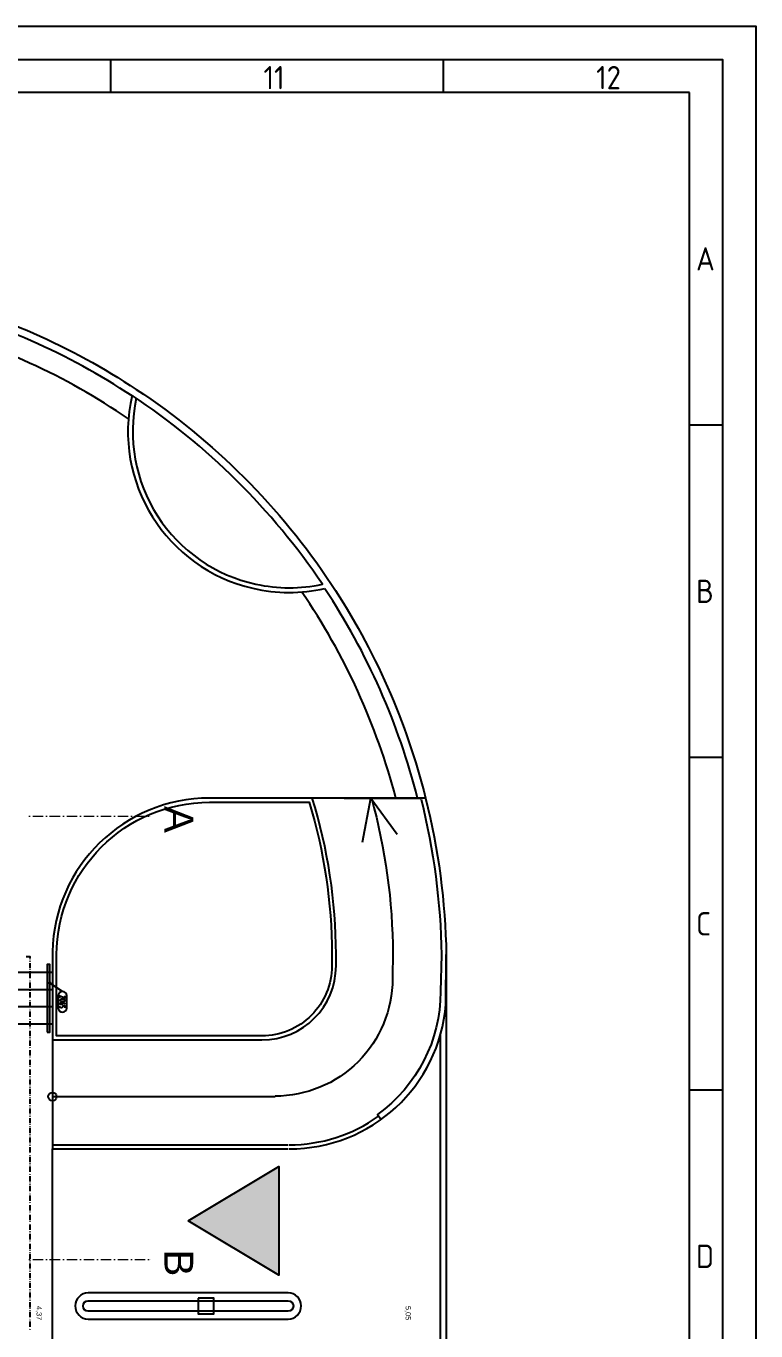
# Model space of a CAD drawing. Header units: millimetres. Extents: x 0 to 594, y 0 to 420.
# Drawn here: x 484.3 to 594, y 223.8 to 420 of the extents above; entities that cross this region are included whole.
import ezdxf

# ---------------------------------------------------------------- set-up
doc = ezdxf.new("R2010")
doc.units = ezdxf.units.MM
doc.header["$LTSCALE"] = 8
for name, color, linetype in [('035', 5, 'Continuous'), ('07', 7, 'Continuous'), ('PDF_CTU', 7, 'Continuous'), ('PDF_Dokresleni nad rovinou rezu', 7, 'Continuous'), ('PDF_Osy hlavni', 7, 'Continuous'), ('PDF_Popis Zamecnicke vyrobky', 7, 'Continuous'), ('PDF_Text', 7, 'Continuous')]:
    doc.layers.add(name, color=color, linetype=linetype)
doc.styles.add('ISO Proportional', font='isocp.shx')
doc.styles.add('PDF Arial', font='arial.ttf')

# ---------------------------------------------------------------- blocks, each defined once
blk = doc.blocks.new('DIN_border_a2')
at = {"layer": '035'}
for p, q in [((497, 415), (497, 410)), ((547, 415), (547, 410)), ((584, 410), (10, 410)), ((584, 10), (584, 410)), ((588.98, 360), (584, 360)), ((588.98, 310), (584, 310)), ((588.98, 260), (584, 260))]:
    blk.add_line(p, q, dxfattribs=at)
blk.add_lwpolyline([(0, 420), (594, 420), (594, 0), (0, 0)], close=True, dxfattribs=at)
at = {"layer": '07'}
blk.add_lwpolyline([(5, 415), (589, 415), (589, 5), (5, 5)], close=True, dxfattribs=at)
at = {"layer": '035', "style": 'ISO Proportional'}
for s, p in [('11', (519.99, 410.5)), ('12', (569.99, 410.5)), ('A', (585, 383.25)), ('B', (585, 333.25)), ('C', (585, 283.25)), ('D', (585, 233.25))]:
    blk.add_text(s, height=3.5, dxfattribs=at).set_placement(p)

msp = doc.modelspace()

# ---------------------------------------------------------------- linework, layer by layer
at = {"layer": 'PDF_CTU', "lineweight": 25}
for points in [[(59.67, 382.65), (435.26, 382.65), (444.52, 382.65, -0.058855), (468.72, 379.53, -0.085043), (500.86, 365.37, -0.100758), (530.2, 336.03, -0.085004), (544.35, 303.91, -0.057282), (547.45, 280.36), (547.38, 272.88), (547.45, 280.36)], [(500.22, 364.38, 0.08434), (468.72, 378.31, 0.059577), (444.51, 381.46)], [(500.22, 364.49, 0.414213), (518.38, 335.45, 0.112595), (529.19, 335.42)], [(500.86, 364.03, 0.414216), (518.83, 336.08, 0.107382), (528.83, 336.07, 0.098837), (500.24, 364.44)], [(544.27, 303.91), (528.03, 303.91), (511.87, 303.91, 0.407941), (488.25, 280.79)], [(530.25, 278.67, -0.414214), (519.74, 268.16), (488.88, 268.16), (488.88, 280.35, -0.413297), (511.87, 303.28), (526.85, 303.28, -0.072776), (530.26, 280.44), (530.25, 278.67)], [(536.2, 303.91, -0.066831), (539.42, 280.47), (539.36, 277.06, -0.004598), (539.37, 276.74, -0.414214), (521.71, 259.08)], [(530.88, 278.67), (530.89, 280.44, 0.07424), (527.31, 303.91)], [(543.66, 303.73, -0.057281), (546.73, 280.35), (546.59, 274.81, -0.241531), (537.11, 256.32), (537.65, 255.58)], [(488.25, 267.53), (519.74, 267.53, 0.414213), (530.88, 278.67)], [(493.64, 225.56), (523.68, 225.56, 0.999999), (523.68, 229.5), (493.64, 229.5, 0.999998), (493.64, 225.56)]]:
    msp.add_lwpolyline(points, format="xyb", dxfattribs=at)
for points in [[(532.12, 303.91), (543.61, 303.91)], [(534.84, 297.27), (536.12, 303.91), (540.06, 298.49)], [(488.25, 280.83), (488.25, 251.15), (523.68, 251.15)], [(547.46, 279.89), (547.46, 94.74)], [(488.25, 277.69), (469.27, 277.69)], [(488.25, 275.09), (469.27, 275.09)], [(488.25, 272.49), (469.27, 272.49)], [(488.25, 269.89), (469.27, 269.89)], [(546.59, 186.62), (546.59, 268.41)], [(488.25, 259.02), (521.71, 259.02)], [(488.25, 251.78), (523.68, 251.78)], [(523.68, 203.91), (488.25, 203.91), (488.25, 251.15)]]:
    msp.add_lwpolyline(points, dxfattribs=at)
for points in [[(487.46, 268.71), (487.85, 268.71), (487.85, 278.87), (487.46, 278.87)], [(508.66, 240.32), (522.28, 248.49), (522.28, 232.15)], [(510.17, 228.71), (510.17, 226.35), (512.53, 226.35), (512.53, 228.71)]]:
    msp.add_lwpolyline(points, close=True, dxfattribs=at)
at = {"layer": 'PDF_CTU', "lineweight": 18}
msp.add_lwpolyline([(546.59, 186.62), (546.59, 268.41)], dxfattribs=at)
at = {"layer": 'PDF_CTU', "lineweight": 25}
msp.add_lwpolyline([(523.68, 226.74), (493.64, 226.74, -0.999977), (493.64, 228.31), (523.68, 228.32, -0.999976)], format="xyb", close=True, dxfattribs=at)
msp.add_circle((488.25, 259.02), 0.63, dxfattribs=at)
for centre, radius, start, end in [((443.47, 278.65), 99.66, 55.6718, 75.3222), ((443.47, 278.65), 99.66, 14.6779, 34.36), ((443.47, 278.65), 102.81, 14.2186, 33.5021), ((523.9, 274.71), 23.56, 269.858, 355.5563), ((523.9, 274.65), 22.88, 269.854, 305.7899)]:
    msp.add_arc(centre, radius, start, end, dxfattribs=at)
for points in [[(530.25, 278.67), (530.25, 278.67), (530.25, 278.67), (530.25, 278.67)], [(530.88, 278.67), (530.88, 278.67), (530.88, 278.67), (530.88, 278.67)], [(493.64, 226.74), (493.64, 226.74), (493.64, 226.74), (493.64, 226.74)], [(493.64, 225.56), (493.64, 225.56), (493.64, 225.56), (493.64, 225.56)]]:
    msp.add_open_spline(points, degree=3, dxfattribs=at)
at = {"layer": 'PDF_CTU', "color": 9, "lineweight": 25, "true_color": 0xc0c0c0, "transparency": 33554559}
msp.add_solid([(522.28, 248.49), (508.66, 240.32), (522.28, 232.15)], dxfattribs=at)
at = {"layer": 'PDF_Dokresleni nad rovinou rezu', "lineweight": 25}
for points in [[(484.29, 280.08), (484.86, 280.08), (484.86, 279.76)], [(484.86, 279.57), (484.86, 279.53)], [(484.86, 279.33), (484.86, 279.29)], [(484.86, 279.09), (484.86, 278.31)], [(484.86, 278.11), (484.86, 278.07)], [(484.86, 277.87), (484.86, 277.83)], [(484.86, 277.64), (484.86, 276.85)], [(484.86, 276.65), (484.86, 276.61)], [(484.86, 276.42), (484.86, 276.38)], [(484.86, 276.18), (484.86, 275.39)], [(484.86, 275.2), (484.86, 275.16)], [(484.86, 274.96), (484.86, 274.92)], [(484.86, 274.72), (484.86, 273.94)], [(484.86, 273.74), (484.86, 273.7)], [(484.86, 273.5), (484.86, 273.46)], [(484.86, 273.27), (484.86, 272.48)], [(484.86, 272.28), (484.86, 272.24)], [(484.86, 272.05), (484.86, 272.01)], [(484.86, 271.81), (484.86, 271.02)], [(484.86, 270.83), (484.86, 270.79)], [(484.86, 270.59), (484.86, 270.55)], [(484.86, 270.35), (484.86, 269.57)], [(484.86, 269.37), (484.86, 269.33)], [(484.86, 269.13), (484.86, 269.09)], [(484.86, 268.9), (484.86, 268.11)], [(484.86, 267.91), (484.86, 267.87)], [(484.86, 267.68), (484.86, 267.64)], [(484.86, 267.44), (484.86, 266.65)], [(484.86, 266.46), (484.86, 266.42)], [(484.86, 266.22), (484.86, 266.18)], [(484.86, 265.98), (484.86, 265.2)], [(484.86, 265), (484.86, 264.96)], [(484.86, 264.76), (484.86, 264.72)], [(484.86, 264.53), (484.86, 263.74)], [(484.86, 263.54), (484.86, 263.5)], [(484.86, 263.31), (484.86, 263.27)], [(484.86, 263.07), (484.86, 262.28)], [(484.86, 262.09), (484.86, 262.05)], [(484.86, 261.85), (484.86, 261.81)], [(484.86, 261.61), (484.86, 260.83)], [(484.86, 260.63), (484.86, 260.59)], [(484.86, 260.39), (484.86, 260.35)], [(484.86, 260.16), (484.86, 259.37)], [(484.86, 259.17), (484.86, 259.13)], [(484.86, 258.94), (484.86, 258.9)], [(484.86, 258.7), (484.86, 257.91)], [(484.86, 257.72), (484.86, 257.68)], [(484.86, 257.48), (484.86, 257.44)], [(484.86, 257.24), (484.86, 256.46)], [(484.86, 256.26), (484.86, 256.22)], [(484.86, 256.02), (484.86, 255.98)], [(484.86, 255.79), (484.86, 255)], [(484.86, 254.8), (484.86, 254.76)], [(484.86, 254.57), (484.86, 254.53)], [(484.86, 254.33), (484.86, 253.54)], [(484.86, 253.35), (484.86, 253.31)], [(484.86, 253.11), (484.86, 253.07)], [(484.86, 252.87), (484.86, 252.09)], [(484.86, 251.89), (484.86, 251.85)], [(484.86, 251.65), (484.86, 251.61)], [(484.86, 251.42), (484.86, 250.63)], [(484.86, 250.43), (484.86, 250.39)], [(484.86, 250.2), (484.86, 250.16)], [(484.86, 249.96), (484.86, 249.17)], [(484.86, 248.98), (484.86, 248.94)], [(484.86, 248.74), (484.86, 248.7)], [(484.86, 248.5), (484.86, 247.72)], [(484.86, 247.52), (484.86, 247.48)], [(484.86, 247.28), (484.86, 247.24)], [(484.86, 247.05), (484.86, 246.26)], [(484.86, 246.06), (484.86, 246.02)], [(484.86, 245.83), (484.86, 245.79)], [(484.86, 245.59), (484.86, 244.8)], [(484.86, 244.61), (484.86, 244.57)], [(484.86, 244.37), (484.86, 244.33)], [(484.86, 244.13), (484.86, 243.35)], [(484.86, 243.15), (484.86, 243.11)], [(484.86, 242.91), (484.86, 242.87)], [(484.86, 242.68), (484.86, 241.89)], [(484.86, 241.69), (484.86, 241.65)], [(484.86, 241.46), (484.86, 241.42)], [(484.86, 241.22), (484.86, 240.43)], [(484.86, 240.24), (484.86, 240.2)], [(484.86, 240), (484.86, 239.96)], [(484.86, 239.76), (484.86, 238.98)], [(484.86, 238.78), (484.86, 238.74)], [(484.86, 238.54), (484.86, 238.5)], [(484.86, 238.31), (484.86, 237.52)], [(484.86, 237.32), (484.86, 237.28)], [(484.86, 237.09), (484.86, 237.05)], [(484.86, 236.85), (484.86, 236.06)], [(484.86, 235.87), (484.86, 235.83)], [(484.86, 235.63), (484.86, 235.59)], [(484.86, 235.39), (484.86, 234.61)], [(484.86, 234.41), (484.86, 234.37)], [(484.86, 234.17), (484.86, 234.13)], [(484.86, 233.94), (484.86, 233.15)], [(484.86, 232.95), (484.86, 232.91)], [(484.86, 232.72), (484.86, 232.68)], [(484.86, 232.48), (484.86, 231.69)], [(484.86, 231.5), (484.86, 231.46)], [(484.86, 231.26), (484.86, 231.22)], [(484.86, 231.02), (484.86, 230.24)], [(484.86, 230.04), (484.86, 230)], [(484.86, 229.8), (484.86, 229.76)], [(484.86, 229.57), (484.86, 228.78)], [(484.86, 228.58), (484.86, 228.54)], [(484.86, 228.35), (484.86, 228.31)], [(484.86, 228.11), (484.86, 227.32)], [(484.86, 227.13), (484.86, 227.09)], [(484.86, 226.89), (484.86, 226.85)], [(484.86, 226.65), (484.86, 225.87)], [(484.86, 225.67), (484.86, 225.63)], [(484.86, 225.43), (484.86, 225.39)], [(484.86, 225.2), (484.86, 224.41)], [(484.86, 224.21), (484.86, 224.17)], [(484.86, 223.98), (484.86, 223.94)]]:
    msp.add_lwpolyline(points, dxfattribs=at)
at = {"layer": 'PDF_Dokresleni nad rovinou rezu', "lineweight": 25, "transparency": 33554559}
for points in [[(484.86, 280.13), (484.91, 280.08), (484.81, 280.08), (484.86, 280.03)], [(484.81, 280.08), (484.86, 280.13), (484.86, 280.03), (484.91, 280.08)]]:
    msp.add_solid(points, dxfattribs=at)
at = {"layer": 'PDF_Osy hlavni', "lineweight": 18}
for points in [[(484.68, 301.19), (484.88, 301.19)], [(485.28, 301.19), (486.85, 301.19)], [(487.24, 301.19), (487.44, 301.19)], [(487.83, 301.19), (489.41, 301.19)], [(489.8, 301.19), (490, 301.19)], [(490.39, 301.19), (491.97, 301.19)], [(492.36, 301.19), (492.56, 301.19)], [(492.95, 301.19), (494.53, 301.19)], [(494.92, 301.19), (495.12, 301.19)], [(495.51, 301.19), (497.09, 301.19)], [(497.48, 301.19), (497.68, 301.19)], [(498.07, 301.19), (499.65, 301.19)], [(500.04, 301.19), (500.24, 301.19)], [(500.63, 301.19), (502.2, 301.19)], [(502.6, 301.19), (502.8, 301.19)], [(484.68, 234.5), (484.88, 234.5)], [(485.28, 234.5), (486.85, 234.5)], [(487.24, 234.5), (487.44, 234.5)], [(487.83, 234.5), (489.41, 234.5)], [(489.8, 234.5), (490, 234.5)], [(490.39, 234.5), (491.97, 234.5)], [(492.36, 234.5), (492.56, 234.5)], [(492.95, 234.5), (494.53, 234.5)], [(494.92, 234.5), (495.12, 234.5)], [(495.51, 234.5), (497.09, 234.5)], [(497.48, 234.5), (497.68, 234.5)], [(498.07, 234.5), (499.65, 234.5)], [(500.04, 234.5), (500.24, 234.5)], [(500.63, 234.5), (502.2, 234.5)], [(502.6, 234.5), (502.8, 234.5)]]:
    msp.add_lwpolyline(points, dxfattribs=at)
at = {"layer": 'PDF_Osy hlavni', "lineweight": 18, "transparency": 33554559}
for points in [[(503.01, 301.19), (503.05, 301.22), (503.05, 301.15), (503.08, 301.19)], [(503.01, 234.5), (503.05, 234.53), (503.05, 234.46), (503.08, 234.5)]]:
    msp.add_solid(points, dxfattribs=at)
at = {"layer": 'PDF_Popis Zamecnicke vyrobky', "lineweight": 25}
for points in [[(487.75, 276.15), (487.75, 276.14), (487.74, 276.12), (487.74, 276.1), (487.73, 276.08), (487.74, 276.06), (487.74, 276.04), (487.75, 276.03), (487.76, 276.01), (487.78, 276), (487.79, 275.99), (487.81, 275.98), (487.83, 275.97), (487.85, 275.97), (487.87, 275.97), (487.89, 275.98), (487.9, 275.98), (487.92, 275.99), (487.94, 276), (487.95, 276.02), (487.96, 276.04), (487.97, 276.05), (487.97, 276.07), (487.97, 276.09), (487.97, 276.11), (487.96, 276.13), (487.96, 276.15), (487.94, 276.16), (487.93, 276.18), (487.92, 276.19), (487.9, 276.2), (487.88, 276.2), (487.86, 276.21), (487.84, 276.21), (487.82, 276.2), (487.81, 276.2), (487.79, 276.19), (487.77, 276.18), (487.76, 276.16)], [(489.7, 273.36), (489.85, 273.36), (489.93, 273.37), (490.02, 273.39), (490.1, 273.43), (490.16, 273.47), (490.17, 273.49), (490.17, 273.53), (490.16, 273.55), (490.1, 273.59), (490.02, 273.62), (489.93, 273.65), (489.85, 273.66), (489.7, 273.66), (489.62, 273.65), (489.53, 273.62), (489.45, 273.59), (489.39, 273.55), (489.38, 273.53), (489.38, 273.49), (489.39, 273.47), (489.45, 273.43), (489.53, 273.39), (489.62, 273.37)]]:
    msp.add_lwpolyline(points, close=True, dxfattribs=at)
for points in [[(487.75, 276.15), (487.75, 276.15)], [(487.79, 275.99), (487.79, 275.99)], [(489.75, 274.82), (487.85, 276.09)], [(487.92, 276.19), (487.92, 276.19)], [(487.95, 276.02), (487.95, 276.02)], [(489.09, 272.35), (489.14, 272.1), (489.28, 271.89), (489.5, 271.75), (489.75, 271.7), (490, 271.75), (490.21, 271.89), (490.35, 272.1), (490.4, 272.35), (490.4, 274.16), (490.35, 274.41), (490.21, 274.62), (490, 274.77), (489.75, 274.82), (489.5, 274.77), (489.28, 274.62), (489.14, 274.41), (489.09, 274.16)], [(489.09, 274.16), (489.09, 272.35)], [(489.38, 273.87), (489.38, 274.16), (490.17, 273.87), (490.17, 274.16)], [(489.8, 273.13), (489.8, 272.98), (489.79, 272.94), (489.76, 272.91), (489.73, 272.89), (489.7, 272.87), (489.64, 272.86), (489.54, 272.86), (489.49, 272.87), (489.45, 272.89), (489.42, 272.91), (489.39, 272.94), (489.38, 272.98), (489.38, 273.03), (489.39, 273.07), (489.42, 273.1), (489.45, 273.12), (489.49, 273.14), (489.54, 273.15), (489.72, 273.15), (489.91, 273.11), (490.04, 273.05), (490.17, 272.94)], [(490.17, 272.38), (490.17, 272.63), (489.8, 272.63), (489.8, 272.52), (489.77, 272.45), (489.73, 272.41), (489.67, 272.37), (489.62, 272.35), (489.56, 272.35), (489.51, 272.37), (489.46, 272.39), (489.42, 272.42), (489.39, 272.46), (489.38, 272.52), (489.38, 272.63)]]:
    msp.add_lwpolyline(points, dxfattribs=at)
at = {"layer": 'PDF_Popis Zamecnicke vyrobky', "lineweight": 25, "transparency": 33554559}
for points in [[(487.75, 276.04), (487.8, 276.19), (487.74, 276.1)], [(487.74, 276.1), (487.8, 276.19), (487.75, 276.15)], [(487.79, 275.99), (487.86, 276.21), (487.75, 276.04)], [(487.75, 276.04), (487.86, 276.21), (487.8, 276.19)], [(487.79, 275.99), (487.92, 276.19), (487.86, 276.21)], [(487.85, 275.97), (487.92, 276.19), (487.79, 275.99)], [(487.85, 275.97), (487.96, 276.14), (487.92, 276.19)], [(487.9, 275.98), (487.96, 276.14), (487.85, 275.97)], [(487.9, 275.98), (487.97, 276.08), (487.96, 276.14)], [(487.97, 276.08), (487.9, 275.98), (487.95, 276.02)]]:
    msp.add_solid(points, dxfattribs=at)

# ---------------------------------------------------------------- block references
msp.add_blockref('DIN_border_a2', (0, 0))

# ---------------------------------------------------------------- texts
at = {"layer": 'PDF_Text', "attachment_point": 4, "rotation": 270, "style": 'PDF Arial'}
for s, insert, char_height in [('A', (507.25, 302.71), 4.33), ('B', (507.25, 236.02), 4.33), ('4,37', (486.18, 227.53), 0.788), ('5,05', (541.66, 227.53), 0.788)]:
    msp.add_mtext(s, dxfattribs=dict(at, insert=insert, char_height=char_height))

doc.saveas('drawing.dxf')
